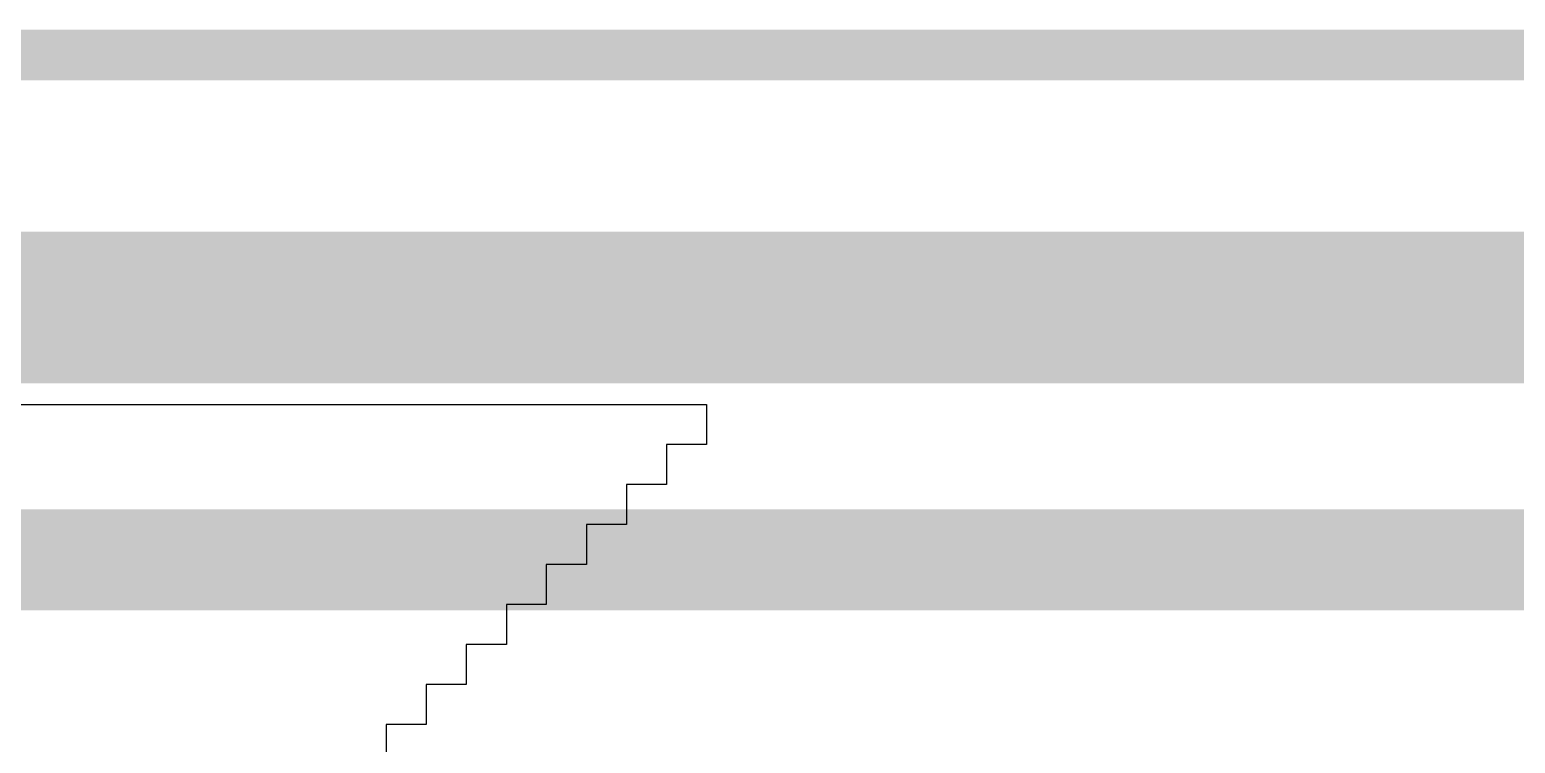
# Model space of a CAD drawing. Header units: inches. Extents: x 1.37 to 7.44, y 1.69 to 5.2.
# Drawn here: x 4.6845 to 4.916, y 5.0895 to 5.2008 of the extents above; entities that cross this region are included whole.
import ezdxf

# ---------------------------------------------------------------- set-up
doc = ezdxf.new("R2010")
doc.units = ezdxf.units.IN
doc.header["$MEASUREMENT"] = 0
for name, color, linetype in [('Board', 216, 'Continuous'), ('Bottom Overlay', 54, 'Continuous'), ('Top Layer', 1, 'Continuous'), ('Top Overlay', 2, 'Continuous')]:
    doc.layers.add(name, color=color, linetype=linetype)

msp = doc.modelspace()

# ---------------------------------------------------------------- linework, layer by layer
at = {"layer": 'Board'}
msp.add_lwpolyline([(3.8189, 5.19685, 0.00787, 0.00787, 0), (7.44094, 5.19685, 0.00787, 0.00787, 0)], format="xyseb", dxfattribs=at)
at = {"layer": 'Bottom Overlay'}
for p, q in [((4.62777, 5.14233), (4.78995, 5.14233)), ((4.78995, 5.14233), (4.78995, 5.13609)), ((4.78995, 5.13609), (4.78371, 5.13609)), ((4.78371, 5.13609), (4.78371, 5.12986)), ((4.78371, 5.12986), (4.77747, 5.12986)), ((4.77747, 5.12986), (4.77747, 5.12362)), ((4.77747, 5.12362), (4.77123, 5.12362)), ((4.77123, 5.12362), (4.77123, 5.11738)), ((4.77123, 5.11738), (4.76499, 5.11738)), ((4.76499, 5.11738), (4.76499, 5.11114)), ((4.76499, 5.11114), (4.75876, 5.11114)), ((4.75876, 5.11114), (4.75876, 5.10491)), ((4.75876, 5.10491), (4.75252, 5.10491)), ((4.75252, 5.10491), (4.75252, 5.09867)), ((4.75252, 5.09867), (4.74628, 5.09867)), ((4.74628, 5.09867), (4.74628, 5.09243)), ((4.74628, 5.09243), (4.74004, 5.09243)), ((4.74004, 5.09243), (4.74004, 5.08619))]:
    msp.add_line(p, q, dxfattribs=at)
at = {"layer": 'Top Layer'}
msp.add_lwpolyline([(3.90686, 5.11811, 0.01575, 0.01575, 0), (5.41703, 5.11811, 0.01575, 0.01575, 0)], format="xyseb", dxfattribs=at)
at = {"layer": 'Top Overlay'}
msp.add_lwpolyline([(3.85827, 5.15748, 0.02362, 0.02362, 0), (6.45669, 5.15748, 0.02362, 0.02362, 0)], format="xyseb", dxfattribs=at)

doc.saveas('drawing.dxf')
